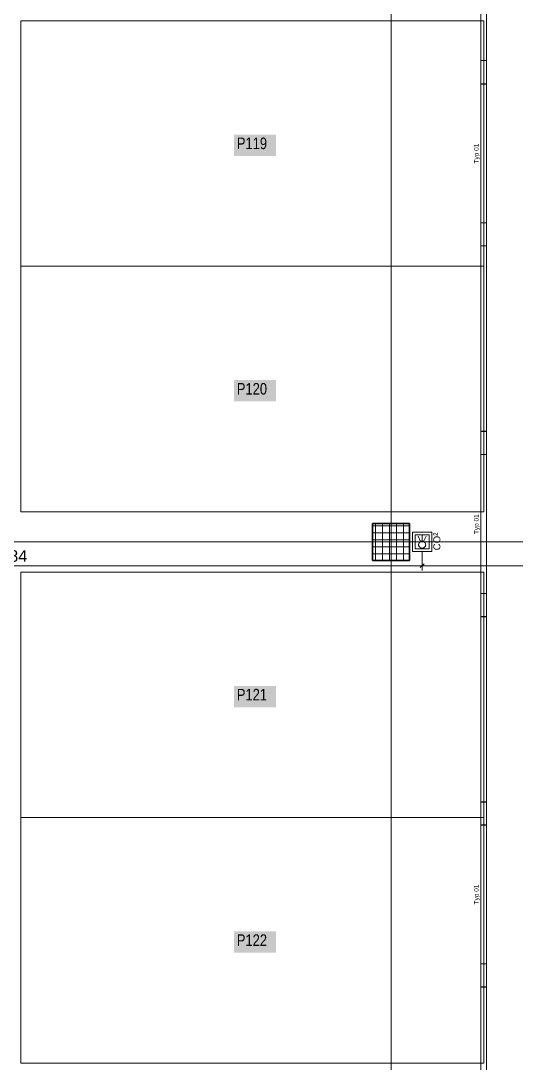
# Model space of a CAD drawing. Extents: x -1067 to 613, y -179 to 712.
# Drawn here: x -385.1 to -278.1, y -12.6 to 212.4 of the extents above; entities that cross this region are included whole.
import ezdxf
from ezdxf.lldxf.tags import DXFTag

# ---------------------------------------------------------------- set-up
doc = ezdxf.new("R2010")
doc.units = 0
doc.layers.get('0').update_dxf_attribs({"lineweight": 13})
for name, color, linetype, lineweight in [('C-PRKG-____-IDEN', 7, 'Continuous', 5), ('C-PRKG-____-OTLN', 7, 'Continuous', 9), ('S-COLS-____-MCUT', 7, 'Continuous', 35), ('S-COLS-____-OTLN', 7, 'Continuous', 9), ('S-GRID-____-OTLN', 7, 'Continuous', 5)]:
    doc.layers.add(name, color=color, linetype=linetype, lineweight=lineweight)
for name, color, linetype, lineweight, true_color in [('EL01_VVV_Mass', 7, 'Continuous', 13, 0xb2b200), ('EL01_WAN_CO-Anlage', 7, 'Continuous', 13, 0x993300), ('EL01_WAN_Leuchten', 7, 'Continuous', 13, 0x0080ff), ('EL01_WAN_Leuchtentyp', 7, 'Continuous', 13, 0x0099ff), ('EL01_WAN_Licht', 7, 'Continuous', 13, 0x0080ff)]:
    doc.layers.add(name, color=color, linetype=linetype, lineweight=lineweight, true_color=true_color)
doc.styles.get("Standard").update_dxf_attribs({"font": 'arial.ttf'})
tags = doc.linetypes.add('_Rasterlinie_', pattern=[0.375, 0.2, -0.05, 0.075, -0.05]).pattern_tags.tags
tags[10:11] = [DXFTag(74, 4), DXFTag(75, 0), DXFTag(340, '0'), DXFTag(46, 1.0), DXFTag(50, 0.0), DXFTag(44, 0.0), DXFTag(45, 0.0)]
tags[8:9] = [DXFTag(74, 4), DXFTag(75, 0), DXFTag(340, '0'), DXFTag(46, 1.0), DXFTag(50, 0.0), DXFTag(44, 0.0), DXFTag(45, 0.0)]
tags[6:7] = [DXFTag(74, 4), DXFTag(75, 0), DXFTag(340, '0'), DXFTag(46, 1.0), DXFTag(50, 0.0), DXFTag(44, 0.0), DXFTag(45, 0.0)]
tags[4:5] = [DXFTag(74, 4), DXFTag(75, 0), DXFTag(340, '0'), DXFTag(46, 1.0), DXFTag(50, 0.0), DXFTag(44, 0.0), DXFTag(45, 0.0)]

# ---------------------------------------------------------------- blocks, each defined once
blk = doc.blocks.new('Referenz-A0UNPC4Q6I', base_point=(-1062.18, -175.86))
at = {"layer": 'C-PRKG-____-IDEN', "color": 7, "linetype": 'Continuous', "ltscale": 0.13, "true_color": 0xffffff}
for points in [[(-339.05, 183.2), (-329.98, 183.2), (-339.05, 187.79)], [(-329.98, 183.2), (-339.05, 187.79), (-329.98, 187.79)], [(-339.05, 130.21), (-329.98, 130.21), (-339.05, 134.81)], [(-329.98, 130.21), (-339.05, 134.81), (-329.98, 134.81)], [(-339.05, 64.19), (-329.98, 64.19), (-339.05, 68.78)], [(-329.98, 64.19), (-339.05, 68.78), (-329.98, 68.78)], [(-339.05, 11.2), (-329.98, 11.2), (-339.05, 15.8)], [(-329.98, 11.2), (-339.05, 15.8), (-329.98, 15.8)]]:
    blk.add_solid(points, dxfattribs=at)
at = {"layer": 'C-PRKG-____-OTLN', "color": 0, "linetype": 'Continuous', "ltscale": 0.13}
for p, q in [((-385.1, 159.37), (-385.1, 212.35)), ((-285.1, 212.35), (-385.1, 212.35)), ((-285.1, 212.35), (-385.1, 212.35)), ((-385.1, 212.35), (-385.1, 159.37)), ((-385.1, 159.37), (-385.1, 212.35)), ((-385.1, 212.35), (-285.1, 212.35)), ((-385.1, 212.35), (-385.1, 212.35)), ((-285.1, 159.37), (-285.1, 212.35)), ((-285.1, 159.37), (-285.1, 212.35)), ((-285.1, 212.35), (-285.1, 159.37)), ((-285.1, 212.35), (-285.1, 212.35)), ((-285.1, 159.37), (-385.1, 159.37)), ((-385.1, 159.37), (-285.1, 159.37)), ((-285.1, 159.37), (-385.1, 159.37)), ((-385.1, 159.37), (-385.1, 159.37)), ((-385.1, 106.38), (-385.1, 159.37)), ((-285.1, 159.37), (-385.1, 159.37)), ((-285.1, 159.37), (-385.1, 159.37)), ((-385.1, 159.37), (-385.1, 106.38)), ((-385.1, 106.38), (-385.1, 159.37)), ((-385.1, 159.37), (-285.1, 159.37)), ((-385.1, 159.37), (-385.1, 159.37)), ((-285.1, 159.37), (-285.1, 159.37)), ((-285.1, 106.38), (-285.1, 159.37)), ((-285.1, 106.38), (-285.1, 159.37)), ((-285.1, 159.37), (-285.1, 106.38)), ((-285.1, 159.37), (-285.1, 159.37)), ((-285.1, 106.38), (-385.1, 106.38)), ((-385.1, 106.38), (-285.1, 106.38)), ((-285.1, 106.38), (-385.1, 106.38)), ((-385.1, 106.38), (-385.1, 106.38)), ((-285.1, 106.38), (-285.1, 106.38)), ((-285.1, 93.34), (-385.1, 93.34)), ((-385.1, 93.34), (-385.1, 40.36)), ((-385.1, 93.34), (-385.1, 93.34)), ((-285.1, 40.36), (-285.1, 93.34)), ((-285.1, 93.34), (-285.1, 93.34)), ((-285.1, 40.36), (-385.1, 40.36)), ((-385.1, 40.36), (-385.1, -12.63)), ((-385.1, 40.36), (-385.1, 40.35)), ((-385.1, 40.36), (-285.1, 40.36)), ((-385.1, 40.36), (-385.1, 40.35)), ((-285.1, -12.63), (-285.1, 40.36)), ((-285.1, 40.35), (-285.1, 40.36)), ((-285.1, 40.36), (-285.1, 40.35)), ((-385.1, -12.63), (-285.1, -12.63)), ((-385.1, -12.63), (-385.1, -12.63)), ((-285.1, -12.63), (-285.1, -12.63))]:
    blk.add_line(p, q, dxfattribs=at)
at = {"layer": 'S-COLS-____-MCUT', "color": 0, "linetype": 'Continuous', "ltscale": 0.35}
for p, q in [((-301.1, 103.88), (-309.1, 103.88)), ((-309.1, 103.88), (-309.1, 95.88)), ((-301.1, 95.88), (-301.1, 103.88)), ((-309.1, 95.88), (-301.1, 95.88))]:
    blk.add_line(p, q, dxfattribs=at)
at = {"layer": 'S-COLS-____-OTLN', "color": 0, "linetype": 'Continuous', "ltscale": 0.13}
for p, q in [((-308.44, 95.88), (-308.44, 103.88)), ((-306.94, 95.88), (-306.94, 103.88)), ((-305.44, 95.88), (-305.44, 103.88)), ((-303.94, 95.88), (-303.94, 103.88)), ((-302.44, 95.88), (-302.44, 103.88)), ((-309.1, 103.34), (-301.1, 103.34)), ((-309.1, 101.84), (-301.1, 101.84)), ((-309.1, 100.34), (-301.1, 100.34)), ((-309.1, 98.84), (-301.1, 98.84)), ((-309.1, 97.34), (-301.1, 97.34))]:
    blk.add_line(p, q, dxfattribs=at)
at = {"layer": 'S-GRID-____-OTLN', "color": 0, "linetype": '_Rasterlinie_', "ltscale": 0.13}
for p, q in [((-305.1, -171.09), (-305.1, 546.38)), ((-1046.54, 99.88), (-144.67, 99.88))]:
    blk.add_line(p, q, dxfattribs=at)
at = {"layer": 'C-PRKG-____-IDEN', "color": 0, "linetype": 'Continuous', "ltscale": 0.13, "char_height": 2.5, "attachment_point": 1}
for s, insert in [('{\\W0.8;\\fArial;P119}', (-338.43, 187.17)), ('{\\W0.8;\\fArial;P120}', (-338.43, 134.18)), ('{\\W0.8;\\fArial;P121}', (-338.43, 68.16)), ('{\\W0.8;\\fArial;P122}', (-338.43, 15.17))]:
    blk.add_mtext(s, dxfattribs=dict(at, insert=insert))
blk = doc.blocks.new('Kabelkanal-A0UNPCIA6I', base_point=(-285.7, 3.76))
at = {"color": 0, "linetype": 'ByBlock', "lineweight": -2, "ltscale": 0.13}
for p, q in [((-285.69, 43.75), (-285.69, 43.78)), ((-285.69, 43.78), (-284.49, 43.78)), ((-285.69, 3.79), (-285.69, 43.78)), ((-285.69, 43.75), (-284.49, 43.75)), ((-285.69, 3.76), (-285.69, 43.75)), ((-284.49, 43.75), (-284.49, 43.78)), ((-284.49, 43.78), (-284.49, 3.79)), ((-284.49, 43.75), (-284.49, 3.76)), ((-285.69, 3.76), (-285.69, 3.79)), ((-284.49, 3.79), (-285.69, 3.79)), ((-284.49, 3.76), (-285.69, 3.76)), ((-284.49, 3.76), (-284.49, 3.79))]:
    blk.add_line(p, q, dxfattribs=at)
blk = doc.blocks.new('Kabelkanal-A0UNPCJA6I', base_point=(-285.7, 163.78))
at = {"color": 0, "linetype": 'ByBlock', "lineweight": -2, "ltscale": 0.13}
for p, q in [((-285.69, 203.77), (-285.69, 203.8)), ((-285.69, 203.8), (-284.49, 203.8)), ((-285.69, 163.81), (-285.69, 203.8)), ((-285.69, 203.77), (-284.49, 203.77)), ((-285.69, 163.78), (-285.69, 203.77)), ((-284.49, 203.77), (-284.49, 203.8)), ((-284.49, 203.8), (-284.49, 163.81)), ((-284.49, 203.77), (-284.49, 163.78)), ((-285.69, 163.78), (-285.69, 163.81)), ((-284.49, 163.81), (-285.69, 163.81)), ((-284.49, 163.78), (-285.69, 163.78)), ((-284.49, 163.78), (-284.49, 163.81))]:
    blk.add_line(p, q, dxfattribs=at)
blk = doc.blocks.new('Maß-A0UNPCLI6I', base_point=(-298.81, 93.74))
at = {"color": 0, "lineweight": -2}
for p, q in [((-298.39, 93.74), (-298.39, 97.78)), ((-234.45, 93.74), (-234.45, 96.87)), ((-297.98, 95.16), (-298.81, 94.33)), ((-298.39, 94.74), (-234.45, 94.74)), ((-234.03, 95.16), (-234.86, 94.33))]:
    blk.add_line(p, q, dxfattribs=at)
at = {"color": 0, "lineweight": -2, "insert": (-269.18, 98.08), "char_height": 2.5, "attachment_point": 1}
blk.add_mtext('{\\fArial;320}', dxfattribs=at)
blk = doc.blocks.new('Deckendose UP-A0UNPCN26I', base_point=(-299.89, 98.38))
at = {"color": 0, "lineweight": -2}
for p, q in [((-299.89, 98.38), (-299.89, 101.38)), ((-299.89, 101.38), (-296.89, 101.38)), ((-296.89, 101.38), (-296.89, 98.38)), ((-296.89, 98.38), (-299.89, 98.38))]:
    blk.add_line(p, q, dxfattribs=at)
blk = doc.blocks.new('Gasmelder-A0UNPCP66I', base_point=(-300.49, 97.78))
at = {"color": 0, "linetype": 'ByBlock', "lineweight": -2, "ltscale": 0.13}
for p, q in [((-300.49, 97.78), (-300.49, 101.98)), ((-300.49, 101.98), (-296.29, 101.98)), ((-298.39, 100.04), (-298.39, 101.33)), ((-296.29, 101.98), (-296.29, 97.78)), ((-298.72, 99.97), (-299.26, 101.14)), ((-299.15, 99.38), (-299.16, 99.28)), ((-299.16, 99.28), (-299.15, 99.18)), ((-299.13, 99.47), (-299.15, 99.38)), ((-299.15, 99.18), (-299.13, 99.08)), ((-299.1, 99.57), (-299.13, 99.47)), ((-299.13, 99.08), (-299.1, 98.98)), ((-299.05, 99.66), (-299.1, 99.57)), ((-299, 99.74), (-299.05, 99.66)), ((-298.93, 99.81), (-299, 99.74)), ((-298.86, 99.88), (-298.93, 99.81)), ((-298.78, 99.93), (-298.86, 99.88)), ((-298.69, 99.98), (-298.78, 99.93)), ((-298.59, 100.01), (-298.69, 99.98)), ((-298.49, 100.03), (-298.59, 100.01)), ((-298.39, 100.04), (-298.49, 100.03)), ((-298.3, 100.03), (-298.39, 100.04)), ((-298.2, 100.01), (-298.3, 100.03)), ((-298.1, 99.98), (-298.2, 100.01)), ((-298.01, 99.93), (-298.1, 99.98)), ((-298.07, 99.97), (-297.53, 101.14)), ((-297.93, 99.88), (-298.01, 99.93)), ((-297.86, 99.81), (-297.93, 99.88)), ((-297.79, 99.74), (-297.86, 99.81)), ((-297.74, 99.66), (-297.79, 99.74)), ((-297.69, 99.57), (-297.74, 99.66)), ((-297.66, 99.47), (-297.69, 99.57)), ((-297.69, 98.98), (-297.66, 99.08)), ((-297.64, 99.38), (-297.66, 99.47)), ((-297.66, 99.08), (-297.64, 99.18)), ((-297.63, 99.28), (-297.64, 99.38)), ((-297.64, 99.18), (-297.63, 99.28)), ((-296.29, 97.78), (-300.49, 97.78)), ((-299.1, 98.98), (-299.05, 98.9)), ((-299.05, 98.9), (-299, 98.81)), ((-299, 98.81), (-298.93, 98.74)), ((-298.93, 98.74), (-298.86, 98.67)), ((-298.86, 98.67), (-298.78, 98.62)), ((-298.78, 98.62), (-298.69, 98.57)), ((-298.69, 98.57), (-298.59, 98.54)), ((-298.59, 98.54), (-298.49, 98.52)), ((-298.49, 98.52), (-298.39, 98.51)), ((-298.39, 98.51), (-298.3, 98.52)), ((-298.3, 98.52), (-298.2, 98.54)), ((-298.2, 98.54), (-298.1, 98.57)), ((-298.1, 98.57), (-298.01, 98.62)), ((-298.01, 98.62), (-297.93, 98.67)), ((-297.93, 98.67), (-297.86, 98.74)), ((-297.86, 98.74), (-297.79, 98.81)), ((-297.79, 98.81), (-297.74, 98.9)), ((-297.74, 98.9), (-297.69, 98.98))]:
    blk.add_line(p, q, dxfattribs=at)
blk = doc.blocks.new('Bemerkung 1-A0UNPCP86I', base_point=(-295.97, 98.06))
at = {"color": 0, "lineweight": -2, "insert": (-295.97, 98.06), "char_height": 1.5, "attachment_point": 1, "rotation": 90}
blk.add_mtext('{\\fArial;CO²}', dxfattribs=at)
blk = doc.blocks.new('Kabelkanal-A0UNPCTC6I', base_point=(-285.7, 83.73))
at = {"color": 0, "linetype": 'ByBlock', "lineweight": -2, "ltscale": 0.13}
for p, q in [((-285.69, 123.72), (-285.69, 123.75)), ((-285.69, 123.75), (-284.49, 123.75)), ((-285.69, 83.76), (-285.69, 123.75)), ((-284.49, 123.72), (-284.49, 123.75)), ((-284.49, 123.75), (-284.49, 83.76)), ((-285.69, 123.72), (-284.49, 123.72)), ((-285.69, 83.73), (-285.69, 123.72)), ((-284.49, 123.72), (-284.49, 83.73)), ((-285.69, 83.73), (-285.69, 83.76)), ((-284.49, 83.76), (-285.69, 83.76)), ((-284.49, 83.73), (-285.69, 83.73)), ((-284.49, 83.73), (-284.49, 83.76))]:
    blk.add_line(p, q, dxfattribs=at)
blk = doc.blocks.new('LED-Langfeldleuchte 37W-A0UNPCXQ6I', base_point=(-285.7, 168.73))
at = {"color": 0, "linetype": 'ByBlock', "lineweight": -2, "ltscale": 0.13}
for p, q in [((-285.69, 198.72), (-285.69, 198.73)), ((-285.69, 168.73), (-285.69, 198.73)), ((-285.69, 198.73), (-284.49, 198.73)), ((-285.69, 168.73), (-285.69, 198.72)), ((-285.69, 198.72), (-284.49, 198.72)), ((-284.49, 198.72), (-284.49, 198.73)), ((-284.49, 198.73), (-284.49, 168.73)), ((-284.49, 198.72), (-284.49, 168.73)), ((-285.69, 168.73), (-285.69, 168.73)), ((-284.49, 168.73), (-285.69, 168.73)), ((-284.49, 168.73), (-285.69, 168.73)), ((-284.49, 168.73), (-284.49, 168.73))]:
    blk.add_line(p, q, dxfattribs=at)
blk = doc.blocks.new('Bemerkung 1-A0UNPCXS6I', base_point=(-287.19, 181.58))
at = {"color": 0, "lineweight": -2, "insert": (-287.19, 181.58), "char_height": 1, "attachment_point": 1, "rotation": 90}
blk.add_mtext('{\\fArial;Typ 01}', dxfattribs=at)
blk = doc.blocks.new('Kabelkanal-A0UNPD2K6I', base_point=(-285.7, -28))
at = {"color": 0, "linetype": 'ByBlock', "lineweight": -2, "ltscale": 0.13}
for p, q in [((-285.69, 3.79), (-285.69, 3.81)), ((-285.69, 3.81), (-284.49, 3.81)), ((-285.69, -27.98), (-285.69, 3.81)), ((-285.69, 3.79), (-284.49, 3.79)), ((-285.69, -28), (-285.69, 3.79)), ((-284.49, 3.79), (-284.49, 3.81)), ((-284.49, 3.81), (-284.49, -27.98)), ((-284.49, 3.79), (-284.49, -28)), ((-285.69, -28), (-285.69, -27.98)), ((-284.49, -27.98), (-285.69, -27.98)), ((-284.49, -28), (-285.69, -28)), ((-284.49, -28), (-284.49, -27.98))]:
    blk.add_line(p, q, dxfattribs=at)
blk = doc.blocks.new('Kabelkanal-A0UNPD5U6I', base_point=(-285.7, 203.79))
at = {"color": 0, "linetype": 'ByBlock', "lineweight": -2, "ltscale": 0.13}
for p, q in [((-285.69, 243.79), (-285.69, 243.81)), ((-285.69, 243.81), (-284.49, 243.81)), ((-285.69, 203.82), (-285.69, 243.81)), ((-285.69, 243.79), (-284.49, 243.79)), ((-285.69, 203.79), (-285.69, 243.79)), ((-284.49, 243.79), (-284.49, 243.81)), ((-284.49, 243.81), (-284.49, 203.82)), ((-284.49, 243.79), (-284.49, 203.79)), ((-285.69, 203.79), (-285.69, 203.82)), ((-284.49, 203.82), (-285.69, 203.82)), ((-284.49, 203.79), (-285.69, 203.79)), ((-284.49, 203.79), (-284.49, 203.82))]:
    blk.add_line(p, q, dxfattribs=at)
blk = doc.blocks.new('LED-Langfeldleuchte 37W-A0UNPD6O6I', base_point=(-285.7, 8.78))
at = {"color": 0, "linetype": 'ByBlock', "lineweight": -2, "ltscale": 0.13}
for p, q in [((-285.69, 38.77), (-285.69, 38.78)), ((-285.69, 8.78), (-285.69, 38.78)), ((-285.69, 38.78), (-284.49, 38.78)), ((-285.69, 8.78), (-285.69, 38.77)), ((-285.69, 38.77), (-284.49, 38.77)), ((-284.49, 38.77), (-284.49, 38.78)), ((-284.49, 38.78), (-284.49, 8.78)), ((-284.49, 38.77), (-284.49, 8.78)), ((-285.69, 8.78), (-285.69, 8.78)), ((-284.49, 8.78), (-285.69, 8.78)), ((-284.49, 8.78), (-285.69, 8.78)), ((-284.49, 8.78), (-284.49, 8.78))]:
    blk.add_line(p, q, dxfattribs=at)
blk = doc.blocks.new('Bemerkung 1-A0UNPD6Q6I', base_point=(-287.19, 21.64))
at = {"color": 0, "lineweight": -2, "insert": (-287.19, 21.64), "char_height": 1, "attachment_point": 1, "rotation": 90}
blk.add_mtext('{\\fArial;Typ 01}', dxfattribs=at)
blk = doc.blocks.new('Maß-A0UNPD8Y6I', base_point=(-475.58, 93.74))
at = {"color": 0, "lineweight": -2}
for p, q in [((-475.17, 93.74), (-475.17, 97.77)), ((-298.39, 93.74), (-298.39, 97.78)), ((-475.58, 94.33), (-474.75, 95.16)), ((-298.39, 94.74), (-475.17, 94.74)), ((-298.81, 94.33), (-297.98, 95.16))]:
    blk.add_line(p, q, dxfattribs=at)
at = {"color": 0, "lineweight": -2, "insert": (-389.54, 98.08), "char_height": 2.5, "attachment_point": 1}
blk.add_mtext('{\\fArial;884}', dxfattribs=at)
blk = doc.blocks.new('Kabelkanal-A0UNPD966I', base_point=(-285.7, 43.72))
at = {"color": 0, "linetype": 'ByBlock', "lineweight": -2, "ltscale": 0.13}
for p, q in [((-285.69, 83.71), (-285.69, 83.74)), ((-285.69, 83.74), (-284.49, 83.74)), ((-285.69, 43.75), (-285.69, 83.74)), ((-285.69, 83.71), (-284.49, 83.71)), ((-285.69, 43.72), (-285.69, 83.71)), ((-284.49, 83.71), (-284.49, 83.74)), ((-284.49, 83.74), (-284.49, 43.75)), ((-284.49, 83.71), (-284.49, 43.72)), ((-285.69, 43.72), (-285.69, 43.75)), ((-284.49, 43.75), (-285.69, 43.75)), ((-284.49, 43.72), (-285.69, 43.72)), ((-284.49, 43.72), (-284.49, 43.75))]:
    blk.add_line(p, q, dxfattribs=at)
blk = doc.blocks.new('LED-Langfeldleuchte 37W-A0UNPD9A6I', base_point=(-285.7, 88.72))
at = {"color": 0, "linetype": 'ByBlock', "lineweight": -2, "ltscale": 0.13}
for p, q in [((-285.69, 118.72), (-285.69, 118.72)), ((-285.69, 88.72), (-285.69, 118.72)), ((-285.69, 118.72), (-284.49, 118.72)), ((-285.69, 88.73), (-285.69, 118.72)), ((-285.69, 118.72), (-284.49, 118.72)), ((-284.49, 118.72), (-284.49, 118.72)), ((-284.49, 118.72), (-284.49, 88.72)), ((-284.49, 118.72), (-284.49, 88.73)), ((-285.69, 88.72), (-285.69, 88.73)), ((-284.49, 88.73), (-285.69, 88.73)), ((-284.49, 88.72), (-285.69, 88.72)), ((-284.49, 88.72), (-284.49, 88.73))]:
    blk.add_line(p, q, dxfattribs=at)
blk = doc.blocks.new('Bemerkung 1-A0UNPD9C6I', base_point=(-287.19, 101.58))
at = {"color": 0, "lineweight": -2, "insert": (-287.19, 101.58), "char_height": 1, "attachment_point": 1, "rotation": 90}
blk.add_mtext('{\\fArial;Typ 01}', dxfattribs=at)
blk = doc.blocks.new('Kabelkanal-A0UNPDBY6I', base_point=(-285.7, 123.77))
at = {"color": 0, "linetype": 'ByBlock', "lineweight": -2, "ltscale": 0.13}
for p, q in [((-285.69, 163.76), (-285.69, 163.79)), ((-285.69, 163.79), (-284.49, 163.79)), ((-285.69, 123.8), (-285.69, 163.79)), ((-285.69, 163.76), (-284.49, 163.76)), ((-285.69, 123.77), (-285.69, 163.76)), ((-284.49, 163.76), (-284.49, 163.79)), ((-284.49, 163.79), (-284.49, 123.8)), ((-284.49, 163.76), (-284.49, 123.77)), ((-285.69, 123.77), (-285.69, 123.8)), ((-284.49, 123.8), (-285.69, 123.8)), ((-284.49, 123.77), (-285.69, 123.77)), ((-284.49, 123.77), (-284.49, 123.8))]:
    blk.add_line(p, q, dxfattribs=at)

msp = doc.modelspace()

# ---------------------------------------------------------------- block references
at = {"color": 9, "lineweight": 25, "ltscale": 0.25, "true_color": 0xc0c0c0}
msp.add_blockref('Referenz-A0UNPC4Q6I', (-1062.18, -175.86), dxfattribs=at)
at = {"layer": 'EL01_VVV_Mass', "linetype": 'Continuous', "ltscale": 0.13}
for name, p in [('Maß-A0UNPD8Y6I', (-475.58, 93.74)), ('Maß-A0UNPCLI6I', (-298.81, 93.74))]:
    msp.add_blockref(name, p, dxfattribs=at)
at = {"layer": 'EL01_WAN_CO-Anlage', "ltscale": 0.13}
for name, p in [('Gasmelder-A0UNPCP66I', (-300.49, 97.78)), ('Bemerkung 1-A0UNPCP86I', (-295.97, 98.06))]:
    msp.add_blockref(name, p, dxfattribs=at)
at = {"layer": 'EL01_WAN_Leuchten', "ltscale": 0.13}
for name, p in [('Kabelkanal-A0UNPD5U6I', (-285.7, 203.79)), ('Kabelkanal-A0UNPCJA6I', (-285.7, 163.78)), ('LED-Langfeldleuchte 37W-A0UNPCXQ6I', (-285.7, 168.73)), ('Kabelkanal-A0UNPDBY6I', (-285.7, 123.77)), ('Kabelkanal-A0UNPCTC6I', (-285.7, 83.73)), ('LED-Langfeldleuchte 37W-A0UNPD9A6I', (-285.7, 88.72)), ('Kabelkanal-A0UNPD966I', (-285.7, 43.72)), ('Kabelkanal-A0UNPCIA6I', (-285.7, 3.76)), ('LED-Langfeldleuchte 37W-A0UNPD6O6I', (-285.7, 8.78)), ('Kabelkanal-A0UNPD2K6I', (-285.7, -28))]:
    msp.add_blockref(name, p, dxfattribs=at)
at = {"layer": 'EL01_WAN_Leuchtentyp', "ltscale": 0.13}
for name, p in [('Bemerkung 1-A0UNPCXS6I', (-287.19, 181.58)), ('Bemerkung 1-A0UNPD9C6I', (-287.19, 101.58)), ('Bemerkung 1-A0UNPD6Q6I', (-287.19, 21.64))]:
    msp.add_blockref(name, p, dxfattribs=at)
at = {"layer": 'EL01_WAN_Licht', "linetype": 'Continuous', "ltscale": 0.13}
msp.add_blockref('Deckendose UP-A0UNPCN26I', (-299.89, 98.38), dxfattribs=at)

doc.saveas('drawing.dxf')
